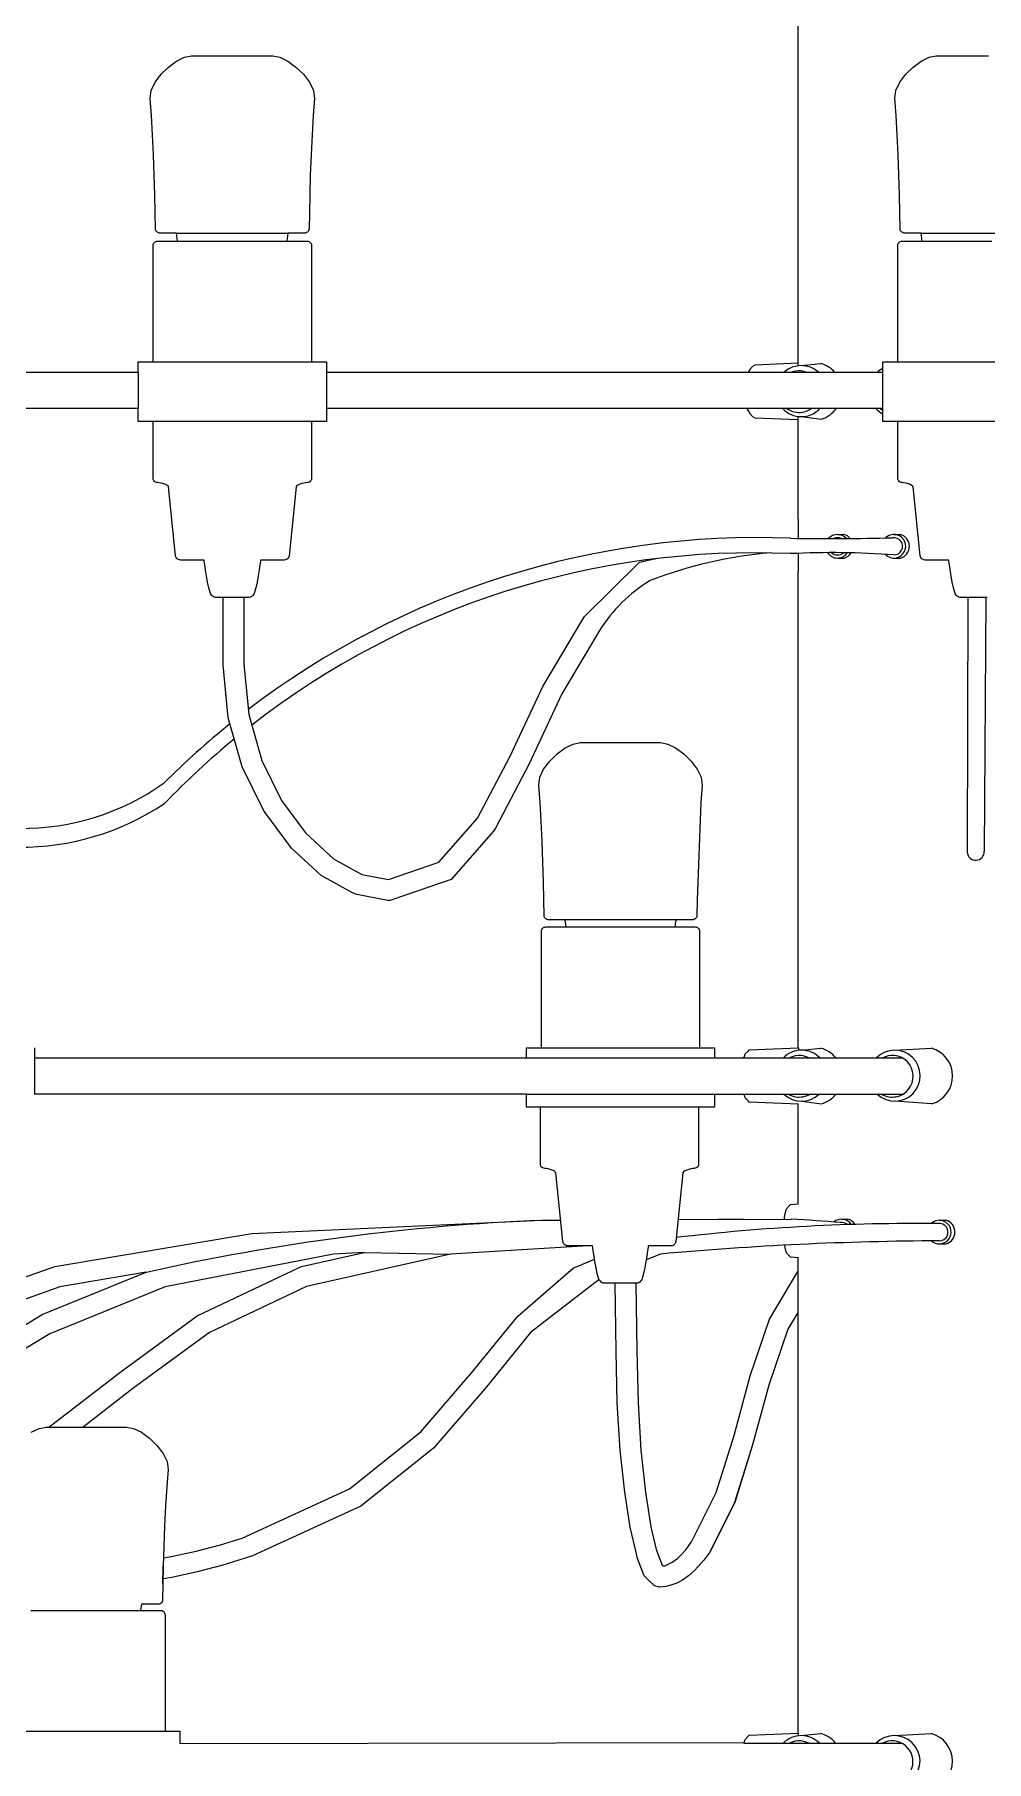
# Model space of a CAD drawing. Header units: millimetres. Extents: x 112 to 8820, y -2365 to 5002.
# Drawn here: x 4334.2 to 4494.1, y -683.1 to -393.3 of the extents above; entities that cross this region are included whole.
import ezdxf

# ---------------------------------------------------------------- set-up
doc = ezdxf.new("R2010")
doc.units = ezdxf.units.MM

# ---------------------------------------------------------------- blocks, each defined once
blk = doc.blocks.new('2097-50_EL_frontal')
for p, q in [((-3.002, 66.948), (-3.002, 87.522)), ((-13.699, 71.841), (-13.574, 71.962)), ((-13.574, 71.962), (-13.44, 72.06)), ((-13.44, 72.06), (-13.307, 72.125)), ((-13.307, 72.125), (-13.189, 72.149)), ((-13.189, 72.149), (-13.147, 72.149)), ((-13.147, 72.149), (-13.066, 72.149)), ((-13.066, 72.149), (-12.949, 72.149)), ((-12.949, 72.149), (-12.806, 72.149)), ((-12.806, 72.149), (-12.645, 72.149)), ((-12.645, 72.149), (-12.476, 72.149)), ((-12.476, 72.149), (-12.309, 72.149)), ((-12.309, 72.149), (-12.156, 72.149)), ((-12.156, 72.149), (-12.025, 72.149)), ((-12.025, 72.149), (-11.925, 72.149)), ((-11.925, 72.149), (-11.863, 72.149)), ((-11.863, 72.149), (-11.841, 72.149)), ((-11.841, 72.149), (-11.822, 72.149)), ((-11.822, 72.149), (-11.704, 72.125)), ((-11.704, 72.125), (-11.57, 72.06)), ((-11.57, 72.06), (-11.434, 71.962)), ((-11.434, 71.962), (-11.309, 71.841)), ((-1.196, 71.841), (-1.071, 71.962)), ((-1.071, 71.962), (-0.936, 72.06)), ((-0.936, 72.06), (-0.804, 72.125)), ((-0.804, 72.125), (-0.686, 72.149)), ((-0.686, 72.149), (-0.644, 72.149)), ((-0.644, 72.149), (-0.562, 72.149)), ((-0.562, 72.149), (-0.446, 72.149)), ((-0.446, 72.149), (-0.303, 72.149)), ((-0.303, 72.149), (-0.142, 72.149)), ((-0.142, 72.149), (0.028, 72.149)), ((0.028, 72.149), (0.194, 72.149)), ((-13.866, 71.568), (-13.8, 71.707)), ((-13.8, 71.707), (-13.699, 71.841)), ((-11.309, 71.841), (-11.206, 71.707)), ((-11.206, 71.707), (-11.14, 71.568)), ((-1.363, 71.568), (-1.297, 71.707)), ((-1.297, 71.707), (-1.196, 71.841)), ((-13.883, 71.435), (-13.866, 71.568)), ((-13.861, 71.147), (-13.883, 71.435)), ((-11.123, 71.435), (-11.146, 71.147)), ((-11.14, 71.568), (-11.123, 71.435)), ((-1.38, 71.435), (-1.363, 71.568)), ((-1.357, 71.147), (-1.38, 71.435)), ((-13.841, 70.826), (-13.861, 71.147)), ((-11.146, 71.147), (-11.165, 70.826)), ((-1.338, 70.826), (-1.357, 71.147)), ((-13.825, 70.488), (-13.841, 70.826)), ((-11.165, 70.826), (-11.181, 70.488)), ((-1.322, 70.488), (-1.338, 70.826)), ((-13.813, 70.146), (-13.825, 70.488)), ((-11.181, 70.488), (-11.194, 70.146)), ((-1.309, 70.146), (-1.322, 70.488)), ((-13.803, 69.816), (-13.813, 70.146)), ((-11.194, 70.146), (-11.204, 69.816)), ((-1.3, 69.816), (-1.309, 70.146)), ((-13.797, 69.512), (-13.803, 69.816)), ((-11.204, 69.816), (-11.21, 69.512)), ((-1.293, 69.512), (-1.3, 69.816)), ((-13.793, 69.248), (-13.797, 69.512)), ((-11.21, 69.512), (-11.214, 69.248)), ((-1.29, 69.248), (-1.293, 69.512)), ((-13.833, 68.966), (-13.831, 68.983)), ((-13.831, 68.983), (-13.826, 68.999)), ((-13.826, 68.999), (-13.817, 69.013)), ((-13.817, 69.013), (-13.806, 69.024)), ((-13.806, 69.024), (-13.792, 69.033)), ((-13.791, 69.231), (-13.793, 69.248)), ((-13.792, 69.033), (-13.776, 69.039)), ((-13.785, 69.215), (-13.791, 69.231)), ((-13.776, 69.201), (-13.785, 69.215)), ((-13.764, 69.19), (-13.776, 69.201)), ((-13.776, 69.039), (-13.759, 69.04)), ((-13.749, 69.182), (-13.764, 69.19)), ((-13.759, 69.04), (-13.705, 69.04)), ((-13.733, 69.176), (-13.749, 69.182)), ((-13.716, 69.175), (-13.733, 69.176)), ((-13.641, 69.175), (-13.716, 69.175)), ((-13.705, 69.04), (-13.598, 69.04)), ((-13.495, 69.175), (-13.641, 69.175)), ((-13.598, 69.04), (-13.444, 69.04)), ((-13.441, 69.175), (-13.495, 69.175)), ((-13.444, 69.04), (-13.25, 69.04)), ((-13.422, 69.04), (-13.441, 69.175)), ((-13.441, 69.175), (-11.569, 69.175)), ((-13.25, 69.04), (-13.023, 69.04)), ((-13.023, 69.04), (-12.773, 69.04)), ((-12.773, 69.04), (-12.513, 69.04)), ((-12.513, 69.04), (-12.252, 69.04)), ((-12.252, 69.04), (-12.003, 69.04)), ((-12.003, 69.04), (-11.776, 69.04)), ((-11.776, 69.04), (-11.581, 69.04)), ((-11.569, 69.175), (-11.587, 69.04)), ((-11.581, 69.04), (-11.427, 69.04)), ((-11.46, 69.175), (-11.569, 69.175)), ((-11.349, 69.175), (-11.46, 69.175)), ((-11.427, 69.04), (-11.32, 69.04)), ((-11.311, 69.175), (-11.349, 69.175)), ((-11.32, 69.04), (-11.266, 69.04)), ((-11.292, 69.175), (-11.311, 69.175)), ((-11.274, 69.176), (-11.292, 69.175)), ((-11.258, 69.182), (-11.274, 69.176)), ((-11.266, 69.04), (-11.247, 69.04)), ((-11.243, 69.19), (-11.258, 69.182)), ((-11.247, 69.04), (-11.23, 69.039)), ((-11.231, 69.201), (-11.243, 69.19)), ((-11.222, 69.215), (-11.231, 69.201)), ((-11.23, 69.039), (-11.214, 69.033)), ((-11.216, 69.231), (-11.222, 69.215)), ((-11.214, 69.248), (-11.216, 69.231)), ((-11.214, 69.033), (-11.201, 69.024)), ((-11.201, 69.024), (-11.189, 69.013)), ((-11.189, 69.013), (-11.18, 68.999)), ((-11.18, 68.999), (-11.175, 68.983)), ((-11.175, 68.983), (-11.173, 68.966)), ((-1.33, 68.966), (-1.328, 68.983)), ((-1.328, 68.983), (-1.322, 68.999)), ((-1.322, 68.999), (-1.314, 69.013)), ((-1.314, 69.013), (-1.302, 69.024)), ((-1.302, 69.024), (-1.289, 69.033)), ((-1.288, 69.231), (-1.29, 69.248)), ((-1.289, 69.033), (-1.273, 69.039)), ((-1.282, 69.215), (-1.288, 69.231)), ((-1.273, 69.201), (-1.282, 69.215)), ((-1.261, 69.19), (-1.273, 69.201)), ((-1.273, 69.039), (-1.256, 69.04)), ((-1.246, 69.182), (-1.261, 69.19)), ((-1.256, 69.04), (-1.202, 69.04)), ((-1.23, 69.176), (-1.246, 69.182)), ((-1.213, 69.175), (-1.23, 69.176)), ((-1.137, 69.175), (-1.213, 69.175)), ((-1.202, 69.04), (-1.004, 69.04)), ((-1.118, 69.175), (-1.137, 69.175)), ((-0.973, 69.175), (-1.118, 69.175)), ((-1.004, 69.04), (-0.941, 69.04)), ((-0.938, 69.175), (-0.973, 69.175)), ((-0.941, 69.04), (-0.746, 69.04)), ((-0.919, 69.04), (-0.938, 69.175)), ((-0.938, 69.175), (0.934, 69.175)), ((-0.746, 69.04), (-0.519, 69.04)), ((-0.519, 69.04), (-0.27, 69.04)), ((-0.27, 69.04), (-0.009, 69.04)), ((-0.009, 69.04), (0.251, 69.04)), ((-13.833, 67.013), (-13.833, 68.966)), ((-11.173, 68.966), (-11.173, 67.013)), ((-1.33, 67.013), (-1.33, 68.966)), ((-14.083, 66.841), (-14.083, 67.013)), ((-14.083, 67.013), (-14.014, 67.013)), ((-14.014, 67.013), (-13.88, 67.013)), ((-13.88, 67.013), (-13.686, 67.013)), ((-13.686, 67.013), (-13.441, 67.013)), ((-13.441, 67.013), (-13.155, 67.013)), ((-13.155, 67.013), (-12.841, 67.013)), ((-12.841, 67.013), (-12.513, 67.013)), ((-12.513, 67.013), (-12.184, 67.013)), ((-12.184, 67.013), (-11.87, 67.013)), ((-11.87, 67.013), (-11.585, 67.013)), ((-11.585, 67.013), (-11.339, 67.013)), ((-11.339, 67.013), (-11.145, 67.013)), ((-11.145, 67.013), (-11.011, 67.013)), ((-11.011, 67.013), (-10.942, 67.013)), ((-10.942, 67.013), (-10.923, 67.013)), ((-10.923, 67.013), (-10.923, 66.841)), ((-3.727, 66.959), (-3.769, 66.938)), ((-3.002, 66.99), (-3.727, 66.959)), ((-2.949, 66.951), (-2.624, 66.985, -0.095)), ((-1.58, 66.013), (-1.58, 67.013)), ((-1.58, 67.013), (1.58, 67.013)), ((-18.649, 66.841), (-14.083, 66.841)), ((-14.083, 66.841), (-14.083, 66.231)), ((-10.923, 66.841), (-1.58, 66.841)), ((-10.923, 66.841), (-10.923, 66.231)), ((-3.811, 66.888), (-3.84, 66.841)), ((-3.769, 66.938), (-3.811, 66.888)), ((-14.083, 66.231), (-18.649, 66.231)), ((-14.083, 66.013), (-14.083, 66.231)), ((-1.58, 66.231), (-10.923, 66.231)), ((-10.923, 66.231), (-10.923, 66.013)), ((-3.862, 66.231), (-3.811, 66.148)), ((-3.848, 66.214), (-3.845, 66.204)), ((-3.811, 66.148), (-3.769, 66.098)), ((-3.769, 66.098), (-3.727, 66.077)), ((-3.002, 64.373), (-3.002, 66.099)), ((-2.949, 66.096), (-2.614, 66.053, -0.095)), ((-14.014, 66.013), (-14.083, 66.013)), ((-13.88, 66.013), (-14.014, 66.013)), ((-13.686, 66.013), (-13.88, 66.013)), ((-13.833, 65.061), (-13.833, 66.013)), ((-13.441, 66.013), (-13.686, 66.013)), ((-13.155, 66.013), (-13.441, 66.013)), ((-12.841, 66.013), (-13.155, 66.013)), ((-12.513, 66.013), (-12.841, 66.013)), ((-12.184, 66.013), (-12.513, 66.013)), ((-11.87, 66.013), (-12.184, 66.013)), ((-11.585, 66.013), (-11.87, 66.013)), ((-11.339, 66.013), (-11.585, 66.013)), ((-11.145, 66.013), (-11.339, 66.013)), ((-11.173, 66.013), (-11.173, 65.061)), ((-11.011, 66.013), (-11.145, 66.013)), ((-10.942, 66.013), (-11.011, 66.013)), ((-10.923, 66.013), (-10.942, 66.013)), ((-3.727, 66.077), (-3.002, 66.046)), ((1.58, 66.013), (-1.58, 66.013)), ((-1.33, 65.061), (-1.33, 66.013)), ((-13.831, 65.044), (-13.833, 65.061)), ((-13.826, 65.029), (-13.831, 65.044)), ((-13.817, 65.015), (-13.826, 65.029)), ((-13.806, 65.003), (-13.817, 65.015)), ((-13.792, 64.995), (-13.806, 65.003)), ((-13.776, 64.989), (-13.792, 64.995)), ((-13.759, 64.987), (-13.776, 64.989)), ((-13.735, 64.985), (-13.759, 64.987)), ((-13.704, 64.98), (-13.735, 64.985)), ((-13.669, 64.971), (-13.704, 64.98)), ((-13.635, 64.96), (-13.669, 64.971)), ((-13.605, 64.946), (-13.635, 64.96)), ((-13.583, 64.931), (-13.605, 64.946)), ((-13.574, 64.914), (-13.583, 64.931)), ((-11.423, 64.931), (-11.432, 64.914)), ((-11.401, 64.946), (-11.423, 64.931)), ((-11.371, 64.96), (-11.401, 64.946)), ((-11.337, 64.971), (-11.371, 64.96)), ((-11.302, 64.98), (-11.337, 64.971)), ((-11.271, 64.985), (-11.302, 64.98)), ((-11.247, 64.987), (-11.271, 64.985)), ((-11.23, 64.989), (-11.247, 64.987)), ((-11.214, 64.995), (-11.23, 64.989)), ((-11.201, 65.003), (-11.214, 64.995)), ((-11.189, 65.015), (-11.201, 65.003)), ((-11.18, 65.029), (-11.189, 65.015)), ((-11.175, 65.044), (-11.18, 65.029)), ((-11.173, 65.061), (-11.175, 65.044)), ((-1.328, 65.044), (-1.33, 65.061)), ((-1.322, 65.029), (-1.328, 65.044)), ((-1.314, 65.015), (-1.322, 65.029)), ((-1.302, 65.003), (-1.314, 65.015)), ((-1.289, 64.995), (-1.302, 65.003)), ((-1.273, 64.989), (-1.289, 64.995)), ((-1.256, 64.987), (-1.273, 64.989)), ((-1.232, 64.985), (-1.256, 64.987)), ((-1.201, 64.98), (-1.232, 64.985)), ((-1.166, 64.971), (-1.201, 64.98)), ((-1.132, 64.96), (-1.166, 64.971)), ((-1.102, 64.946), (-1.132, 64.96)), ((-1.08, 64.931), (-1.102, 64.946)), ((-1.071, 64.914), (-1.08, 64.931)), ((-13.455, 63.761), (-13.574, 64.914)), ((-11.432, 64.914), (-11.551, 63.761)), ((-0.952, 63.761), (-1.071, 64.914)), ((-3.002, 64.373), (-3.002, 64.051)), ((-2.342, 64.117, -0.203), (-2.233, 64.117, -0.203)), ((-1.394, 64.117, -0.203), (-1.285, 64.117, -0.203)), ((-13.452, 63.744), (-13.455, 63.761)), ((-11.551, 63.761), (-11.554, 63.744)), ((-3.002, 63.802), (-3.002, 63.499)), ((-0.948, 63.744), (-0.952, 63.761)), ((-13.445, 63.728), (-13.452, 63.744)), ((-13.435, 63.715), (-13.445, 63.728)), ((-13.422, 63.703), (-13.435, 63.715)), ((-13.408, 63.695), (-13.422, 63.703)), ((-13.391, 63.689), (-13.408, 63.695)), ((-13.374, 63.688), (-13.391, 63.689)), ((-13.336, 63.688), (-13.374, 63.688)), ((-13.263, 63.688), (-13.336, 63.688)), ((-13.156, 63.688), (-13.263, 63.688)), ((-13.022, 63.688), (-13.156, 63.688)), ((-12.977, 63.688), (-13.022, 63.688)), ((-12.974, 63.665), (-12.977, 63.688)), ((-12.966, 63.607), (-12.974, 63.665)), ((-12.954, 63.522), (-12.966, 63.607)), ((-12.939, 63.422), (-12.954, 63.522)), ((-12.052, 63.522), (-12.067, 63.422)), ((-12.04, 63.607), (-12.052, 63.522)), ((-12.032, 63.665), (-12.04, 63.607)), ((-12.029, 63.688), (-12.032, 63.665)), ((-12.004, 63.688), (-12.029, 63.688)), ((-11.869, 63.688), (-12.004, 63.688)), ((-11.763, 63.688), (-11.869, 63.688)), ((-11.689, 63.688), (-11.763, 63.688)), ((-11.651, 63.688), (-11.689, 63.688)), ((-11.632, 63.688), (-11.651, 63.688)), ((-11.615, 63.689), (-11.632, 63.688)), ((-11.598, 63.695), (-11.615, 63.689)), ((-11.584, 63.703), (-11.598, 63.695)), ((-11.571, 63.715), (-11.584, 63.703)), ((-11.561, 63.728), (-11.571, 63.715)), ((-11.554, 63.744), (-11.561, 63.728)), ((-6.591, 62.741), (-5.674, 63.644)), ((-3.002, 55.504), (-3.002, 63.499)), ((-2.342, 63.721, -0.203), (-2.233, 63.721, -0.203)), ((-1.394, 63.721, -0.203), (-1.285, 63.721, -0.203)), ((-0.941, 63.728), (-0.948, 63.744)), ((-0.931, 63.715), (-0.941, 63.728)), ((-0.919, 63.703), (-0.931, 63.715)), ((-0.904, 63.695), (-0.919, 63.703)), ((-0.888, 63.689), (-0.904, 63.695)), ((-0.871, 63.688), (-0.888, 63.689)), ((-0.852, 63.688), (-0.871, 63.688)), ((-0.814, 63.688), (-0.852, 63.688)), ((-0.852, 63.688), (-0.852, 63.688)), ((-0.741, 63.688), (-0.814, 63.688)), ((-0.634, 63.688), (-0.741, 63.688)), ((-0.5, 63.688), (-0.634, 63.688)), ((-0.474, 63.688), (-0.5, 63.688)), ((-0.471, 63.665), (-0.474, 63.688)), ((-0.463, 63.607), (-0.471, 63.665)), ((-0.451, 63.522), (-0.463, 63.607)), ((-0.435, 63.422), (-0.451, 63.522)), ((-12.92, 63.319), (-12.939, 63.422)), ((-12.9, 63.223), (-12.92, 63.319)), ((-12.877, 63.145), (-12.9, 63.223)), ((-12.106, 63.223), (-12.129, 63.145)), ((-12.086, 63.319), (-12.106, 63.223)), ((-12.067, 63.422), (-12.086, 63.319)), ((-0.417, 63.319), (-0.435, 63.422)), ((-0.396, 63.223), (-0.417, 63.319)), ((-0.374, 63.145), (-0.396, 63.223)), ((-12.869, 63.125), (-12.877, 63.145)), ((-12.86, 63.108), (-12.869, 63.125)), ((-12.848, 63.092), (-12.86, 63.108)), ((-12.835, 63.079), (-12.848, 63.092)), ((-12.82, 63.069), (-12.835, 63.079)), ((-12.804, 63.062), (-12.82, 63.069)), ((-12.788, 63.06), (-12.804, 63.062)), ((-12.776, 63.06), (-12.788, 63.06)), ((-12.752, 63.06), (-12.776, 63.06)), ((-12.718, 63.06), (-12.752, 63.06)), ((-12.675, 63.06), (-12.718, 63.06)), ((-12.625, 63.06), (-12.675, 63.06)), ((-12.659, 61.927), (-12.659, 63.06)), ((-12.57, 63.06), (-12.625, 63.06)), ((-12.513, 63.06), (-12.57, 63.06)), ((-12.455, 63.06), (-12.513, 63.06)), ((-12.4, 63.06), (-12.455, 63.06)), ((-12.35, 63.06), (-12.4, 63.06)), ((-12.307, 63.06), (-12.35, 63.06)), ((-12.31, 63.06), (-12.31, 61.943)), ((-12.273, 63.06), (-12.307, 63.06)), ((-12.25, 63.06), (-12.273, 63.06)), ((-12.238, 63.06), (-12.25, 63.06)), ((-12.23, 63.06), (-12.238, 63.06)), ((-12.218, 63.06), (-12.23, 63.06)), ((-12.202, 63.062), (-12.218, 63.06)), ((-12.186, 63.069), (-12.202, 63.062)), ((-12.171, 63.079), (-12.186, 63.069)), ((-12.158, 63.092), (-12.171, 63.079)), ((-12.147, 63.108), (-12.158, 63.092)), ((-12.137, 63.125), (-12.147, 63.108)), ((-12.129, 63.145), (-12.137, 63.125)), ((-0.366, 63.125), (-0.374, 63.145)), ((-0.356, 63.108), (-0.366, 63.125)), ((-0.345, 63.092), (-0.356, 63.108)), ((-0.332, 63.079), (-0.345, 63.092)), ((-0.317, 63.069), (-0.332, 63.079)), ((-0.301, 63.062), (-0.317, 63.069)), ((-0.284, 63.06), (-0.301, 63.062)), ((-0.272, 63.06), (-0.284, 63.06)), ((-0.265, 63.06), (-0.272, 63.06)), ((-0.253, 63.06), (-0.265, 63.06)), ((-0.265, 63.06), (-0.265, 63.06)), ((-0.23, 63.06), (-0.253, 63.06)), ((-0.196, 63.06), (-0.23, 63.06)), ((-0.153, 63.06), (-0.196, 63.06)), ((-0.153, 63.06), (-0.163, 58.783, -2.04)), ((-0.103, 63.06), (-0.153, 63.06)), ((-0.048, 63.06), (-0.103, 63.06)), ((0.009, 63.06), (-0.048, 63.06)), ((0.067, 63.06), (0.009, 63.06)), ((0.122, 63.06), (0.067, 63.06)), ((0.172, 63.06), (0.122, 63.06)), ((0.147, 63.06), (0.122, 58.799)), ((-7.292, 61.567), (-6.62, 62.698)), ((-6.62, 62.698), (-6.591, 62.741)), ((-6.34, 62.503), (-6.97, 61.44)), ((-12.574, 61.039), (-12.659, 61.927)), ((-12.31, 61.943), (-12.228, 61.096)), ((-7.845, 60.383), (-7.292, 61.567)), ((-6.97, 61.44), (-7.52, 60.265)), ((-12.338, 60.22), (-12.574, 61.039)), ((-12.228, 61.096), (-12.005, 60.322)), ((-6.913, 60.534), (-6.779, 60.599)), ((-6.779, 60.599), (-6.661, 60.623)), ((-6.661, 60.623), (-6.648, 60.623)), ((-6.661, 60.623), (-6.154, 60.623)), ((-6.154, 60.623), (-5.986, 60.623)), ((-5.986, 60.623), (-5.817, 60.623)), ((-5.817, 60.623), (-5.66, 60.623)), ((-5.66, 60.623), (-5.523, 60.623)), ((-5.523, 60.623), (-5.414, 60.623)), ((-5.414, 60.623), (-5.342, 60.623)), ((-5.342, 60.623), (-5.31, 60.623)), ((-5.31, 60.623), (-5.192, 60.599)), ((-5.192, 60.599), (-5.059, 60.534)), ((-12.005, 60.322), (-11.676, 59.654)), ((-8.384, 59.358), (-7.845, 60.383)), ((-7.276, 60.18), (-7.174, 60.315)), ((-7.174, 60.315), (-7.048, 60.436)), ((-7.048, 60.436), (-6.913, 60.534)), ((-5.059, 60.534), (-4.923, 60.436)), ((-4.923, 60.436), (-4.798, 60.315)), ((-4.798, 60.315), (-4.696, 60.18)), ((-11.984, 59.503), (-12.338, 60.22)), ((-7.52, 60.265), (-8.086, 59.187)), ((-7.359, 59.909), (-7.342, 60.042)), ((-7.342, 60.042), (-7.276, 60.18)), ((-4.696, 60.18), (-4.63, 60.042)), ((-4.63, 60.042), (-4.613, 59.909)), ((-7.336, 59.621), (-7.359, 59.909)), ((-4.613, 59.909), (-4.635, 59.621)), ((-11.955, 59.456), (-11.984, 59.503)), ((-11.511, 58.852), (-11.955, 59.456)), ((-11.676, 59.654), (-11.277, 59.111)), ((-7.317, 59.3), (-7.336, 59.621)), ((-4.635, 59.621), (-4.7, 57.985)), ((-4.635, 59.621), (-4.635, 59.62)), ((-9.038, 58.615), (-8.384, 59.358)), ((-8.12, 59.135), (-8.829, 58.329)), ((-8.086, 59.187), (-8.12, 59.135)), ((-7.301, 58.962), (-7.317, 59.3)), ((-11.01, 58.393), (-11.511, 58.852)), ((-11.277, 59.111), (-10.803, 58.676)), ((-7.288, 58.62), (-7.301, 58.962)), ((-10.803, 58.676), (-10.329, 58.413)), ((-9.882, 58.325), (-9.038, 58.615)), ((-7.278, 58.29), (-7.288, 58.62)), ((-10.484, 58.1), (-11.01, 58.393)), ((-10.329, 58.413), (-9.882, 58.325)), ((-8.829, 58.329), (-9.789, 57.999)), ((-7.272, 57.985), (-7.278, 58.29)), ((-10.413, 58.077), (-10.484, 58.1)), ((-9.892, 57.974), (-10.413, 58.077)), ((-9.861, 57.974), (-9.892, 57.974)), ((-9.789, 57.999), (-9.861, 57.974)), ((-7.268, 57.722), (-7.272, 57.985)), ((-4.7, 57.985), (-4.703, 57.722)), ((-7.266, 57.705), (-7.268, 57.722)), ((-7.26, 57.689), (-7.266, 57.705)), ((-7.251, 57.675), (-7.26, 57.689)), ((-7.239, 57.664), (-7.251, 57.675)), ((-4.721, 57.675), (-4.733, 57.664)), ((-4.711, 57.689), (-4.721, 57.675)), ((-4.705, 57.705), (-4.711, 57.689)), ((-4.703, 57.722), (-4.705, 57.705)), ((-7.313, 57.457), (-7.311, 57.474)), ((-7.313, 55.504), (-7.313, 57.457)), ((-7.311, 57.474), (-7.306, 57.49)), ((-7.306, 57.49), (-7.297, 57.503)), ((-7.297, 57.503), (-7.286, 57.515)), ((-7.286, 57.515), (-7.272, 57.524)), ((-7.272, 57.524), (-7.256, 57.529)), ((-7.256, 57.529), (-7.239, 57.531)), ((-7.224, 57.656), (-7.239, 57.664)), ((-7.239, 57.531), (-7.212, 57.531)), ((-7.208, 57.65), (-7.224, 57.656)), ((-7.212, 57.531), (-7.131, 57.531)), ((-7.191, 57.649), (-7.208, 57.65)), ((-7.134, 57.649), (-7.191, 57.649)), ((-7.005, 57.649), (-7.134, 57.649)), ((-7.131, 57.531), (-7, 57.531)), ((-6.914, 57.649), (-7.005, 57.649)), ((-7, 57.531), (-6.825, 57.531)), ((-6.898, 57.531), (-6.914, 57.649)), ((-5.058, 57.649), (-6.914, 57.649)), ((-6.825, 57.531), (-6.613, 57.531)), ((-6.613, 57.531), (-6.373, 57.531)), ((-6.373, 57.531), (-6.117, 57.531)), ((-6.117, 57.531), (-5.855, 57.531)), ((-5.855, 57.531), (-5.598, 57.531)), ((-5.598, 57.531), (-5.359, 57.531)), ((-5.359, 57.531), (-5.147, 57.531)), ((-5.147, 57.531), (-4.972, 57.531)), ((-5.058, 57.649), (-5.074, 57.531)), ((-4.966, 57.649), (-5.058, 57.649)), ((-4.972, 57.531), (-4.841, 57.531)), ((-4.838, 57.649), (-4.966, 57.649)), ((-4.841, 57.531), (-4.76, 57.531)), ((-4.781, 57.649), (-4.838, 57.649)), ((-4.763, 57.65), (-4.781, 57.649)), ((-4.747, 57.656), (-4.763, 57.65)), ((-4.76, 57.531), (-4.732, 57.531)), ((-4.733, 57.664), (-4.747, 57.656)), ((-4.732, 57.531), (-4.715, 57.529)), ((-4.715, 57.529), (-4.7, 57.524)), ((-4.7, 57.524), (-4.686, 57.515)), ((-4.686, 57.515), (-4.674, 57.503)), ((-4.674, 57.503), (-4.666, 57.49)), ((-4.666, 57.49), (-4.66, 57.474)), ((-4.66, 57.474), (-4.658, 57.457)), ((-4.658, 57.457), (-4.658, 55.504)), ((-15.825, 55.504), (-15.825, 54.725)), ((-7.565, 55.334), (-7.565, 55.504)), ((-7.565, 55.504), (-7.53, 55.504)), ((-7.53, 55.504), (-7.428, 55.504)), ((-7.428, 55.504), (-7.263, 55.504)), ((-7.263, 55.504), (-7.042, 55.504)), ((-7.042, 55.504), (-6.775, 55.504)), ((-6.775, 55.504), (-6.474, 55.504)), ((-6.474, 55.504), (-6.151, 55.504)), ((-6.151, 55.504), (-5.821, 55.504)), ((-5.821, 55.504), (-5.498, 55.504)), ((-5.498, 55.504), (-5.196, 55.504)), ((-5.196, 55.504), (-4.929, 55.504)), ((-4.929, 55.504), (-4.708, 55.504)), ((-4.708, 55.504), (-4.543, 55.504)), ((-4.543, 55.504), (-4.441, 55.504)), ((-4.441, 55.504), (-4.407, 55.504)), ((-4.407, 55.504), (-4.407, 55.334)), ((-3.908, 55.343), (-3.891, 55.398)), ((-3.891, 55.398), (-3.844, 55.448)), ((-3.844, 55.448), (-3.823, 55.47)), ((-3.823, 55.47), (-2.998, 55.504)), ((-2.998, 55.504), (-2.998, 55.458)), ((-2.945, 55.461, 0.142), (-2.62, 55.496, 0.047)), ((-15.825, 55.334), (-7.565, 55.334)), ((-7.565, 55.334), (-3.909, 55.334)), ((-3.909, 55.334), (-3.908, 55.343)), ((-3.909, 55.336), (-1.258, 55.333)), ((-7.565, 54.725), (-15.825, 54.725)), ((-7.565, 54.504), (-7.565, 54.725)), ((-7.565, 54.724), (-1.244, 54.724)), ((-7.53, 54.504), (-7.565, 54.504)), ((-7.428, 54.504), (-7.53, 54.504)), ((-7.263, 54.504), (-7.428, 54.504)), ((-7.331, 53.552), (-7.331, 54.504)), ((-7.042, 54.504), (-7.263, 54.504)), ((-6.775, 54.504), (-7.042, 54.504)), ((-6.474, 54.504), (-6.775, 54.504)), ((-6.151, 54.504), (-6.474, 54.504)), ((-5.821, 54.504), (-6.151, 54.504)), ((-5.498, 54.504), (-5.821, 54.504)), ((-5.196, 54.504), (-5.498, 54.504)), ((-4.929, 54.504), (-5.196, 54.504)), ((-4.708, 54.504), (-4.929, 54.504)), ((-4.543, 54.504), (-4.708, 54.504)), ((-4.675, 54.504), (-4.675, 53.552)), ((-4.441, 54.504), (-4.543, 54.504)), ((-4.407, 54.504), (-4.441, 54.504)), ((-4.407, 54.725), (-4.407, 54.504)), ((-3.908, 54.716), (-3.909, 54.725)), ((-3.891, 54.661), (-3.908, 54.716)), ((-3.844, 54.611), (-3.891, 54.661)), ((-3.823, 54.59), (-3.844, 54.611)), ((-2.998, 54.555), (-3.823, 54.59)), ((-3.002, 52.882), (-3.002, 54.555)), ((-2.945, 54.606, 0.142), (-2.61, 54.564, 0.047)), ((-7.329, 53.535), (-7.331, 53.552)), ((-7.323, 53.519), (-7.329, 53.535)), ((-7.314, 53.506), (-7.323, 53.519)), ((-7.303, 53.494), (-7.314, 53.506)), ((-7.289, 53.485), (-7.303, 53.494)), ((-7.274, 53.48), (-7.289, 53.485)), ((-7.257, 53.478), (-7.274, 53.48)), ((-7.232, 53.476), (-7.257, 53.478)), ((-7.201, 53.471), (-7.232, 53.476)), ((-7.166, 53.462), (-7.201, 53.471)), ((-7.132, 53.451), (-7.166, 53.462)), ((-7.101, 53.437), (-7.132, 53.451)), ((-7.08, 53.421), (-7.101, 53.437)), ((-7.07, 53.404), (-7.08, 53.421)), ((-6.951, 52.252), (-7.07, 53.404)), ((-4.936, 53.404), (-5.055, 52.252)), ((-4.926, 53.421), (-4.936, 53.404)), ((-4.905, 53.437), (-4.926, 53.421)), ((-4.874, 53.451), (-4.905, 53.437)), ((-4.84, 53.462), (-4.874, 53.451)), ((-4.805, 53.471), (-4.84, 53.462)), ((-4.774, 53.476), (-4.805, 53.471)), ((-4.749, 53.478), (-4.774, 53.476)), ((-4.732, 53.48), (-4.749, 53.478)), ((-4.717, 53.485), (-4.732, 53.48)), ((-4.703, 53.494), (-4.717, 53.485)), ((-4.692, 53.506), (-4.703, 53.494)), ((-4.683, 53.519), (-4.692, 53.506)), ((-4.677, 53.535), (-4.683, 53.519)), ((-4.675, 53.552), (-4.677, 53.535)), ((-3.216, 52.743), (-3.199, 52.798)), ((-3.199, 52.798), (-3.153, 52.85)), ((-3.153, 52.85), (-3.131, 52.871)), ((-3.131, 52.871), (-2.998, 52.882)), ((-12.178, 52.387), (-7.305, 52.607)), ((-7.305, 52.607), (-6.988, 52.609)), ((-5.017, 52.623), (-4.348, 52.627)), ((-4.348, 52.627), (-4.288, 52.625)), ((-4.288, 52.625), (-3.92, 52.627)), ((-3.92, 52.627), (-3.791, 52.621)), ((-3.791, 52.621), (-3.114, 52.627)), ((-3.232, 52.626), (-3.23, 52.657)), ((-3.23, 52.657), (-3.216, 52.743)), ((-2.275, 52.626), (-2.166, 52.626)), ((-0.631, 52.607, -0.203), (-0.522, 52.607, -0.203)), ((-15.484, 51.829), (-12.178, 52.387)), ((-6.527, 52.178), (-8.842, 52.038)), ((-6.947, 52.235), (-6.951, 52.252)), ((-6.94, 52.219), (-6.947, 52.235)), ((-6.93, 52.205), (-6.94, 52.219)), ((-6.918, 52.194), (-6.93, 52.205)), ((-6.903, 52.186), (-6.918, 52.194)), ((-6.887, 52.18), (-6.903, 52.186)), ((-6.869, 52.178), (-6.887, 52.18)), ((-6.85, 52.178), (-6.869, 52.178)), ((-6.794, 52.178), (-6.85, 52.178)), ((-6.704, 52.178), (-6.794, 52.178)), ((-6.583, 52.178), (-6.704, 52.178)), ((-6.47, 52.178), (-6.583, 52.178)), ((-6.453, 52.178), (-6.527, 52.178)), ((-6.45, 52.156), (-6.453, 52.178)), ((-5.519, 52.178), (-5.522, 52.156)), ((-5.424, 52.178), (-5.519, 52.178)), ((-5.302, 52.178), (-5.424, 52.178)), ((-5.212, 52.178), (-5.302, 52.178)), ((-5.156, 52.178), (-5.212, 52.178)), ((-5.137, 52.178), (-5.156, 52.178)), ((-5.119, 52.18), (-5.137, 52.178)), ((-5.103, 52.186), (-5.119, 52.18)), ((-5.089, 52.194), (-5.103, 52.186)), ((-5.076, 52.205), (-5.089, 52.194)), ((-5.066, 52.219), (-5.076, 52.205)), ((-5.059, 52.235), (-5.066, 52.219)), ((-5.055, 52.252), (-5.059, 52.235)), ((-3.216, 52.116), (-3.228, 52.19)), ((-0.631, 52.211, -0.203), (-0.522, 52.211, -0.203)), ((-10.804, 52.038), (-13.631, 51.489)), ((-11.339, 51.829), (-10.292, 52.065)), ((-8.842, 52.038), (-11.257, 51.494)), ((-10.292, 52.065), (-10.804, 52.038)), ((-10.292, 52.065), (-8.842, 52.038)), ((-6.779, 51.803), (-6.42, 51.953)), ((-6.442, 52.097), (-6.45, 52.156)), ((-6.43, 52.012), (-6.442, 52.097)), ((-6.414, 51.913), (-6.43, 52.012)), ((-6.396, 51.809), (-6.414, 51.913)), ((-5.557, 51.913), (-5.576, 51.809)), ((-5.542, 52.012), (-5.557, 51.913)), ((-5.316, 52.041), (-5.553, 51.942)), ((-5.53, 52.097), (-5.542, 52.012)), ((-5.522, 52.156), (-5.53, 52.097)), ((-3.199, 52.061), (-3.216, 52.116)), ((-3.153, 52.009), (-3.199, 52.061)), ((-3.131, 51.988), (-3.153, 52.009)), ((-2.998, 51.977), (-3.131, 51.988)), ((-3.002, 44.002), (-3.002, 51.977)), ((-17.331, 51.176), (-15.484, 51.829)), ((-15.696, 51.024), (-13.948, 51.734)), ((-13.948, 51.734), (-15.398, 51.489)), ((-13.092, 51.005), (-11.394, 51.809)), ((-11.394, 51.809), (-11.339, 51.829)), ((-7.71, 51), (-6.779, 51.803)), ((-6.343, 51.613), (-7.494, 50.726)), ((-6.375, 51.713), (-6.396, 51.809)), ((-6.352, 51.636), (-6.375, 51.713)), ((-6.344, 51.616), (-6.352, 51.636)), ((-6.335, 51.598), (-6.344, 51.616)), ((-6.323, 51.583), (-6.335, 51.598)), ((-5.637, 51.598), (-5.649, 51.583)), ((-5.627, 51.616), (-5.637, 51.598)), ((-5.619, 51.636), (-5.627, 51.616)), ((-5.597, 51.713), (-5.619, 51.636)), ((-5.576, 51.809), (-5.597, 51.713)), ((-3.481, 50.947), (-3.009, 51.749)), ((-3.481, 50.947), (-3.009, 51.749)), ((-15.398, 51.489), (-17.341, 50.801)), ((-13.631, 51.489), (-15.568, 50.702)), ((-11.257, 51.494), (-12.888, 50.722)), ((-6.31, 51.569), (-6.323, 51.583)), ((-6.295, 51.559), (-6.31, 51.569)), ((-6.279, 51.553), (-6.295, 51.559)), ((-6.262, 51.551), (-6.279, 51.553)), ((-6.256, 51.551), (-6.262, 51.551)), ((-6.238, 51.551), (-6.256, 51.551)), ((-6.209, 51.551), (-6.238, 51.551)), ((-6.171, 51.551), (-6.209, 51.551)), ((-6.124, 51.551), (-6.171, 51.551)), ((-6.071, 51.551), (-6.124, 51.551)), ((-6.057, 50.41), (-6.073, 51.551)), ((-6.057, 50.41), (-6.073, 51.551)), ((-6.015, 51.551), (-6.071, 51.551)), ((-5.957, 51.551), (-6.015, 51.551)), ((-5.9, 51.551), (-5.957, 51.551)), ((-5.848, 51.551), (-5.9, 51.551)), ((-5.801, 51.551), (-5.848, 51.551)), ((-5.762, 51.551), (-5.801, 51.551)), ((-5.733, 51.551), (-5.762, 51.551)), ((-5.715, 51.551), (-5.733, 51.551)), ((-5.725, 51.551), (-5.709, 50.414)), ((-5.725, 51.551), (-5.709, 50.414)), ((-5.709, 51.551), (-5.715, 51.551)), ((-5.692, 51.553), (-5.709, 51.551)), ((-5.677, 51.559), (-5.692, 51.553)), ((-5.662, 51.569), (-5.677, 51.559)), ((-5.649, 51.583), (-5.662, 51.569)), ((-17.271, 50.073), (-15.696, 51.024)), ((-3.008, 51.06), (-3.173, 50.779)), ((-3.008, 51.06), (-3.173, 50.779)), ((-14.394, 50.054), (-13.092, 51.005)), ((-12.888, 50.722), (-14.172, 49.784)), ((-8.48, 50.052), (-7.71, 51)), ((-7.494, 50.726), (-8.256, 49.786)), ((-3.808, 49.998), (-3.481, 50.947)), ((-3.808, 49.998), (-3.481, 50.947)), ((-3.173, 50.779), (-3.497, 49.84)), ((-3.173, 50.779), (-3.497, 49.84)), ((-15.568, 50.702), (-17.123, 49.764)), ((-6.039, 49.544), (-6.057, 50.41)), ((-6.039, 49.544), (-6.057, 50.41)), ((-5.709, 50.414), (-5.691, 49.545)), ((-5.709, 50.414), (-5.691, 49.545)), ((-15.583, 49.138), (-14.394, 50.054)), ((-9.337, 49.057), (-8.48, 50.052)), ((-4.078, 48.998), (-3.808, 49.998)), ((-4.078, 48.998), (-3.808, 49.998)), ((-14.172, 49.784), (-15.01, 49.138)), ((-8.256, 49.786), (-9.123, 48.781)), ((-3.497, 49.84), (-3.767, 48.839)), ((-3.497, 49.84), (-3.767, 48.839)), ((-5.989, 48.747), (-6.039, 49.544)), ((-5.989, 48.747), (-6.039, 49.544)), ((-5.691, 49.545), (-5.641, 48.749)), ((-5.691, 49.545), (-5.641, 48.749)), ((-15.881, 49.049), (-15.748, 49.114)), ((-15.748, 49.114), (-15.63, 49.138)), ((-15.63, 49.138), (-15.63, 49.138)), ((-15.63, 49.138), (-15.63, 49.138)), ((-15.63, 49.138), (-15.588, 49.138)), ((-15.588, 49.138), (-15.506, 49.138)), ((-15.506, 49.138), (-15.39, 49.138)), ((-15.39, 49.138), (-15.247, 49.138)), ((-15.247, 49.138), (-15.085, 49.138)), ((-15.085, 49.138), (-14.916, 49.138)), ((-14.916, 49.138), (-14.749, 49.138)), ((-14.749, 49.138), (-14.596, 49.138)), ((-14.596, 49.138), (-14.465, 49.138)), ((-14.465, 49.138), (-14.366, 49.138)), ((-14.366, 49.138), (-14.303, 49.138)), ((-14.303, 49.138), (-14.282, 49.138)), ((-14.282, 49.138), (-14.163, 49.114)), ((-14.163, 49.114), (-14.03, 49.049)), ((-14.03, 49.049), (-13.894, 48.95)), ((-10.538, 48.102), (-9.337, 49.057)), ((-4.377, 48.039), (-4.078, 48.998)), ((-4.377, 48.039), (-4.078, 48.998)), ((-13.894, 48.95), (-13.768, 48.83)), ((-13.768, 48.83), (-13.666, 48.695)), ((-13.666, 48.695), (-13.6, 48.557)), ((-9.123, 48.781), (-10.343, 47.81)), ((-5.914, 48.044), (-5.989, 48.747)), ((-5.914, 48.044), (-5.989, 48.747)), ((-5.641, 48.749), (-5.566, 48.046)), ((-5.641, 48.749), (-5.566, 48.046)), ((-3.767, 48.839), (-4.069, 47.873)), ((-3.767, 48.839), (-4.068, 47.873)), ((-13.583, 48.424), (-13.605, 48.136)), ((-13.6, 48.557), (-13.583, 48.424)), ((-13.605, 48.136), (-13.625, 47.815)), ((-12.34, 47.273), (-10.538, 48.102)), ((-5.821, 47.457), (-5.914, 48.044)), ((-5.821, 47.457), (-5.914, 48.044)), ((-5.566, 48.046), (-5.473, 47.46)), ((-5.566, 48.046), (-5.473, 47.46)), ((-4.793, 47.209), (-4.377, 48.039)), ((-4.793, 47.209), (-4.377, 48.039)), ((-4.069, 47.873), (-4.487, 47.039)), ((-4.068, 47.873), (-4.487, 47.039)), ((-13.625, 47.815), (-13.641, 47.477)), ((-10.343, 47.81), (-12.162, 46.974)), ((-13.641, 47.477), (-13.654, 47.135)), ((-12.7, 47.161), (-12.34, 47.273)), ((-5.717, 47.01), (-5.821, 47.457)), ((-5.717, 47.01), (-5.821, 47.457)), ((-5.473, 47.46), (-5.386, 47.085)), ((-5.473, 47.46), (-5.386, 47.085)), ((-13.654, 47.135), (-13.663, 46.805)), ((-13.659, 46.942), (-13.532, 46.963)), ((-13.532, 46.963), (-13.108, 47.054)), ((-13.108, 47.054), (-12.7, 47.161)), ((-12.162, 46.974), (-12.589, 46.841)), ((-5.697, 46.929), (-5.717, 47.01)), ((-5.697, 46.929), (-5.717, 47.01)), ((-5.386, 47.085), (-5.285, 46.818)), ((-5.386, 47.085), (-5.284, 46.818)), ((-5.023, 46.939), (-4.959, 46.999)), ((-5.023, 46.939), (-4.959, 46.999)), ((-4.959, 46.999), (-4.89, 47.077)), ((-4.959, 46.999), (-4.89, 47.077)), ((-4.89, 47.077), (-4.793, 47.209)), ((-4.89, 47.077), (-4.793, 47.209)), ((-4.487, 47.039), (-4.585, 46.906)), ((-4.487, 47.039), (-4.585, 46.906)), ((-13.663, 46.805), (-13.67, 46.5)), ((-13.669, 46.5), (-13.663, 46.805)), ((-13.091, 46.706), (-13.519, 46.615)), ((-12.664, 46.819), (-13.091, 46.706)), ((-12.589, 46.841), (-12.664, 46.819)), ((-5.587, 46.639), (-5.697, 46.929)), ((-5.587, 46.639), (-5.697, 46.929)), ((-5.285, 46.818), (-5.273, 46.807)), ((-5.284, 46.818), (-5.273, 46.807)), ((-5.273, 46.807), (-5.243, 46.81)), ((-5.273, 46.807), (-5.243, 46.81)), ((-5.243, 46.81), (-5.218, 46.818)), ((-5.243, 46.81), (-5.218, 46.818)), ((-5.218, 46.818), (-5.12, 46.869)), ((-5.218, 46.818), (-5.12, 46.869)), ((-5.12, 46.869), (-5.023, 46.939)), ((-5.12, 46.869), (-5.023, 46.939)), ((-4.745, 46.73), (-4.843, 46.639)), ((-4.745, 46.73), (-4.843, 46.639)), ((-4.683, 46.795), (-4.745, 46.73)), ((-4.682, 46.795), (-4.745, 46.73)), ((-4.585, 46.906), (-4.683, 46.795)), ((-4.585, 46.906), (-4.682, 46.795)), ((-13.67, 46.5), (-13.673, 46.236)), ((-13.519, 46.615), (-13.667, 46.59)), ((-5.524, 46.577), (-5.587, 46.639)), ((-5.524, 46.577), (-5.587, 46.639)), ((-5.416, 46.474), (-5.524, 46.577)), ((-5.416, 46.474), (-5.524, 46.577)), ((-5.329, 46.451), (-5.416, 46.474)), ((-5.329, 46.451), (-5.416, 46.474)), ((-5.325, 46.451), (-5.329, 46.451)), ((-5.325, 46.451), (-5.329, 46.451)), ((-5.226, 46.462), (-5.325, 46.451)), ((-5.226, 46.462), (-5.325, 46.451)), ((-5.139, 46.486), (-5.226, 46.462)), ((-5.139, 46.486), (-5.226, 46.462)), ((-5.04, 46.516), (-5.139, 46.486)), ((-5.04, 46.516), (-5.139, 46.486)), ((-4.942, 46.567), (-5.04, 46.516)), ((-4.942, 46.567), (-5.04, 46.516)), ((-4.843, 46.639), (-4.942, 46.567)), ((-4.843, 46.639), (-4.942, 46.567)), ((-14.028, 46.164), (-14.043, 46.058)), ((-13.901, 46.164), (-14.028, 46.164)), ((-13.79, 46.164), (-13.901, 46.164)), ((-13.752, 46.164), (-13.79, 46.164)), ((-13.751, 46.164), (-13.752, 46.164)), ((-13.752, 46.164), (-13.752, 46.164)), ((-13.734, 46.165), (-13.751, 46.164)), ((-13.717, 46.17), (-13.734, 46.165)), ((-13.703, 46.179), (-13.717, 46.17)), ((-13.691, 46.19), (-13.703, 46.179)), ((-13.682, 46.204), (-13.691, 46.19)), ((-13.676, 46.219), (-13.682, 46.204)), ((-13.673, 46.236), (-13.676, 46.219)), ((-15.885, 46.058), (-15.69, 46.058)), ((-15.69, 46.058), (-15.463, 46.058)), ((-15.463, 46.058), (-15.214, 46.058)), ((-15.214, 46.058), (-14.953, 46.058)), ((-14.953, 46.058), (-14.692, 46.058)), ((-14.692, 46.058), (-14.443, 46.058)), ((-14.443, 46.058), (-14.216, 46.058)), ((-14.216, 46.058), (-14.216, 46.058)), ((-14.216, 46.058), (-14.021, 46.058)), ((-14.021, 46.058), (-13.958, 46.058)), ((-13.958, 46.058), (-13.861, 46.058)), ((-13.861, 46.058), (-13.761, 46.058)), ((-13.761, 46.058), (-13.706, 46.058)), ((-13.706, 46.058), (-13.689, 46.056)), ((-13.689, 46.056), (-13.674, 46.051)), ((-13.674, 46.051), (-13.66, 46.042)), ((-13.66, 46.042), (-13.649, 46.031)), ((-13.649, 46.031), (-13.64, 46.017)), ((-13.64, 46.017), (-13.635, 46.001)), ((-13.635, 46.001), (-13.633, 45.984)), ((-13.633, 45.984), (-13.633, 44.031)), ((-16.127, 44.031), (-15.733, 44.031)), ((-15.733, 44.031), (-15.493, 44.031)), ((-15.493, 44.031), (-15.229, 44.031)), ((-15.229, 44.031), (-14.953, 44.031)), ((-14.953, 44.031), (-14.625, 44.031)), ((-14.625, 44.031), (-14.311, 44.031)), ((-14.311, 44.031), (-14.025, 44.031)), ((-14.025, 44.031), (-13.966, 44.031)), ((-13.966, 44.031), (-13.803, 44.031)), ((-13.803, 44.031), (-13.69, 44.031)), ((-13.69, 44.031), (-13.383, 44.031)), ((-13.383, 44.031), (-13.383, 43.828)), ((-13.383, 43.828), (-3.911, 43.841)), ((-3.913, 43.832), (-3.911, 43.841)), ((-3.912, 43.833), (-1.261, 43.83)), ((-3.911, 43.841), (-3.894, 43.896)), ((-3.894, 43.896), (-3.847, 43.946)), ((-3.847, 43.946), (-3.826, 43.967)), ((-3.826, 43.967), (-3.002, 44.002)), ((-3.002, 44.001), (-3.002, 43.955)), ((-2.949, 43.959, 0.142), (-2.623, 43.993, 0.047))]:
    blk.add_line(p, q)
at = {"extrusion": (-1.04654e-19, -0.001462, 0.999999)}
for p, q in [((-1.381, 55.461, 0.142), (-0.766, 55.496, 0.142)), ((-0.756, 54.564, 0.141), (-1.381, 54.606, 0.142)), ((-1.384, 43.959, 0.142), (-0.769, 43.993, 0.142))]:
    blk.add_line(p, q, dxfattribs=at)
for centre, radius, start, end in [((-2.949, 66.523), 0.428, 47.887, 132.113), ((-2.751, 66.518, -0.095), 0.485, 41.7455, 74.7834), ((-2.988, 66.514), 0.349, 84.7144, 110.4085), ((-2.988, 66.514), 0.349, 69.5915, 84.7144), ((-1.385, 66.523), 0.428, 117.0782, 132.113), ((-1.424, 66.514), 0.349, 116.5366, 117.7177), ((-2.949, 66.523), 0.428, 223.0627, 316.9373), ((-2.988, 66.514), 0.349, 234.1049, 280.425), ((-2.988, 66.514), 0.349, 280.425, 305.8951), ((-2.751, 66.518, -0.095), 0.485, 286.476, 323.7838), ((-1.385, 66.523), 0.428, 223.0627, 242.9218), ((-1.424, 66.514), 0.349, 234.1049, 243.4634), ((-3.691, 49.965), 14.099, 87.7327, 127.3058), ((-2.481, 109.127), 45.079, 269.1697, 271.3535), ((-2.342, 63.919, -0.203), 0.198, 41.054, 139.2966), ((-2.342, 63.918), 0.145, 64.7877, 115.583), ((-2.287, 63.919, -0.203), 0.206, 39.4457, 74.5834), ((-1.394, 63.919, -0.203), 0.198, 223.2606, 135.4074), ((-1.394, 63.918), 0.145, 270, 98.7552), ((-1.34, 63.919, -0.203), 0.206, 285.4166, 74.5834), ((-3.747, 50.069), 13.74, 87.441, 127.8453), ((-2.839, 56.442), 7.392, 94.8896, 110.9882), ((-2.449, 49.663), 14.149, 85.7224, 92.7739), ((-2.342, 63.919, -0.203), 0.198, 212.5627, 326.5784), ((-2.342, 63.918), 0.145, 226.71, 312.4255), ((-2.269, 49.511), 14.538, 90.0242, 90.3832), ((-2.287, 63.919, -0.203), 0.206, 285.4166, 327.4853), ((-2.269, 49.511), 14.538, 102.3517, 103.5469), ((-4.164, 61.146), 2.564, 121.0371, 148.0483), ((-3.691, 49.965), 14.099, 128.8984, 134.9126), ((-3.747, 50.069), 13.74, 129.416, 136.0625), ((-16.034, 63.29), 4.106, 269.3841, 305.57), ((-16.053, 63.201), 4.331, 269.4748, 303.8271), ((-0.021, 58.793, -2.04), 0.143, 183.8428, 2.5964), ((-2.945, 55.034, 0.142), 0.428, 44.3824, 135.6176), ((-2.984, 55.024, 0.142), 0.349, 84.7144, 117.7177), ((-2.984, 55.024, 0.142), 0.349, 62.2823, 84.7144), ((-2.747, 55.028, 0.047), 0.485, 38.9351, 74.7834), ((-1.381, 55.034, 0.142), 0.428, 226.4486, 135.6176), ((-1.42, 55.024, 0.142), 0.349, 84.7144, 117.7177), ((-1.42, 55.024, 0.142), 0.349, 280.425, 84.7144), ((-0.893, 55.028, 0.047), 0.485, 286.476, 74.7834), ((-2.945, 55.034, 0.142), 0.428, 226.4486, 313.5163), ((-2.984, 55.024, 0.142), 0.349, 239.4916, 280.425), ((-2.984, 55.024, 0.142), 0.349, 280.425, 300.4499), ((-2.747, 55.028, 0.047), 0.485, 286.476, 321.0813), ((-1.42, 55.024, 0.142), 0.349, 239.4916, 280.425), ((-5.797, 15.441), 37.196, 92.3228, 102.6568), ((-1.037, 18.377), 34.176, 89.3549, 96.7402), ((-8.093, -23.171), 75.962, 85.62375, 86.24167), ((-2.275, 52.427), 0.198, 33.3245, 130.588), ((-2.275, 52.426, 0.203), 0.145, 48.1983, 98.7552), ((-2.221, 52.427), 0.206, 32.6047, 74.5834), ((-0.631, 52.409, -0.203), 0.198, 227.7331, 130.588), ((-0.631, 52.408), 0.145, 270, 98.7552), ((-0.577, 52.409, -0.203), 0.206, 285.4166, 74.5834), ((-0.395, -2.194), 54.457, 90.2474, 95.1844), ((-2.949, 43.531, 0.142), 0.428, 44.3824, 135.6176), ((-2.987, 43.522, 0.142), 0.349, 84.7144, 117.7177), ((-2.987, 43.522, 0.142), 0.349, 62.2823, 84.7144), ((-2.75, 43.526, 0.047), 0.485, 38.9351, 74.7834), ((-1.384, 43.531, 0.142), 0.428, 226.4486, 135.6176), ((-1.423, 43.522, 0.142), 0.349, 239.4916, 84.7144), ((-1.423, 43.522, 0.142), 0.349, 84.7144, 117.7177), ((-0.896, 43.526, 0.047), 0.485, 286.476, 74.7834)]:
    blk.add_arc(centre, radius, start, end)

msp = doc.modelspace()

# ---------------------------------------------------------------- block references
at = {"color": 0, "xscale": 10, "yscale": 10, "zscale": 10}
msp.add_blockref('2097-50_EL_frontal', (4492.47, -1118.34), dxfattribs=at)

doc.saveas('drawing.dxf')
